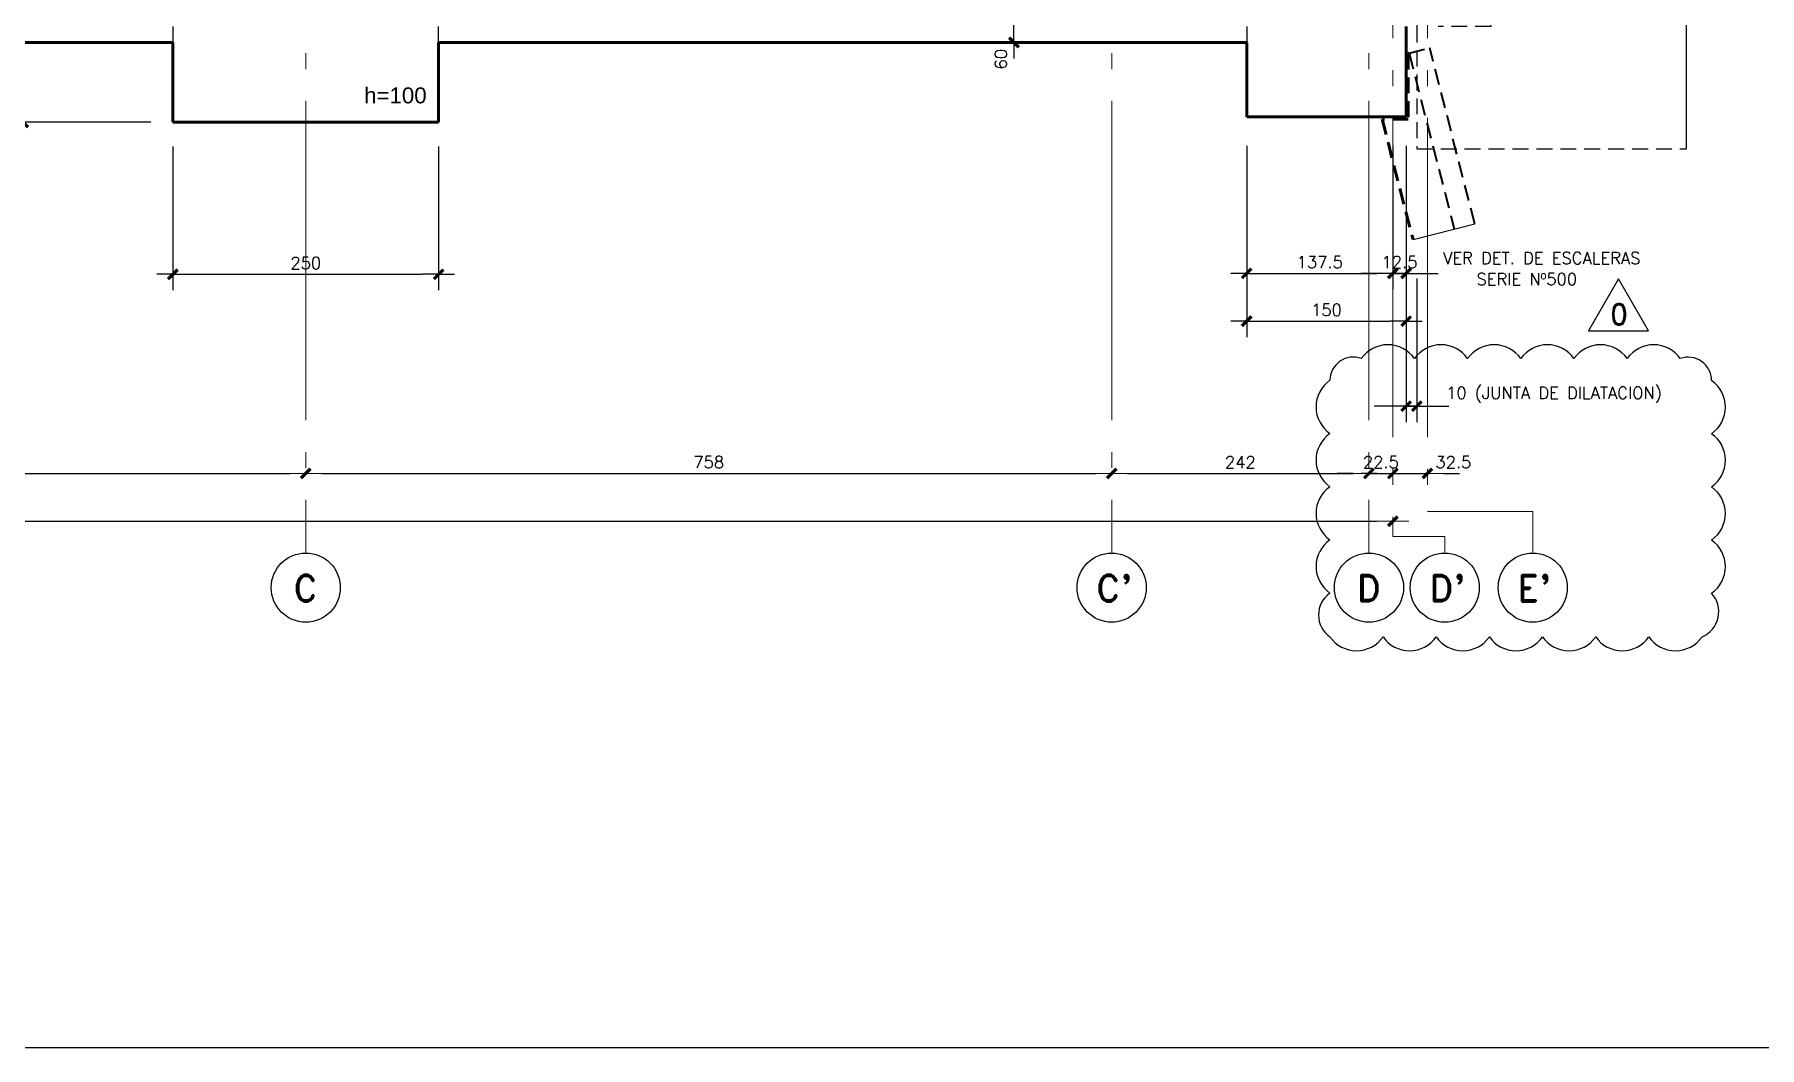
# Model space of a CAD drawing. Extents: x -58 to 5689, y 67 to 4123.
# Drawn here: x 2480 to 4103, y 68 to 1020 of the extents above; entities that cross this region are included whole.
import ezdxf
from ezdxf.enums import TextEntityAlignment as Align

# ---------------------------------------------------------------- set-up
doc = ezdxf.new("R2010")
doc.units = 0
doc.header["$LTSCALE"] = 30
doc.header["$MEASUREMENT"] = 0
for name, pattern in [('DASHED', [0.75, 0.5, -0.25]), ('EJES', [12.5, 10, -1, 0.5, -1]), ('RLE-PROYECCION', [35.719, 23.8125, -11.9065])]:
    doc.linetypes.add(name, pattern=pattern)
doc.layers.get('0').update_dxf_attribs({"linetype": 'CONTINUOUS'})
for name, color, linetype in [('RLA-BORDE DE LOSAS', 3, 'CONTINUOUS'), ('RLA-FORMATO', 7, 'CONTINUOUS'), ('RLE-COTAS1', 2, 'CONTINUOUS'), ('RLE-REVISION 0', 1, 'CONTINUOUS'), ('RLE-SEGMENTOS1', 2, 'DASHED')]:
    doc.layers.add(name, color=color, linetype=linetype)
for name, color, linetype, lineweight in [('RLE-COTAS', 2, 'CONTINUOUS', 9), ('RLE-EJE', 3, 'CONTINUOUS', 25), ('RLE-EJES', 1, 'EJES', 15), ('RLE-FUNDACION', 210, 'CONTINUOUS', 25), ('RLE-MURO', 170, 'CONTINUOUS', 25), ('RLE-PROYECCION', 2, 'RLE-PROYECCION', 15), ('RLE-TEXTO-1', 9, 'CONTINUOUS', 9), ('RLE-VIGA', 3, 'CONTINUOUS', 15)]:
    doc.layers.add(name, color=color, linetype=linetype, lineweight=lineweight)
doc.styles.add('Arial_3', font='arial.ttf', dxfattribs={"height": 15})
doc.styles.add('ROMAND', font='romand', dxfattribs={"height": 31.5})
doc.styles.add('ROMANS', font='romans.shx', dxfattribs={"height": 11.25})
doc.linetypes.add('ZIGZAG', pattern='A,0.0001,-0.2,[131,ltypeshp.shx,S=0.2,R=0,X=-0.2,Y=0],-0.4,[131,ltypeshp.shx,S=0.2,R=180,X=0.2,Y=0],-0.2', length=0.8001)
doc.dimstyles.new('ING-50', dxfattribs={"dimscale": 50, "dimtxt": 0.27, "dimasz": 0.3, "dimexe": 0, "dimexo": 0, "dimgap": 0.1, "dimtad": 1, "dimdec": 1, "dimzin": 12, "dimdsep": 46, "dimtxsty": 'ROMANS', "dimblk": 'TICK1', "dimblk1": 'TICK1', "dimblk2": 'TICK1', "dimcen": 0.09, "dimclrd": 2, "dimclre": 1, "dimclrt": 3, "dimadec": 0, "dimazin": 0, "dimtfac": 1, "dimtdec": 0, "dimtix": 1, "dimtmove": 2, "dimatfit": 3, "dimldrblk": 'TICK1', "dimfxl": 0, "dimfxlon": 1, "dimtolj": 1, "dimtzin": 0, "dimarcsym": 0})

# ---------------------------------------------------------------- blocks, each defined once
blk = doc.blocks.new('TICK1')
at = {"color": 2}
for points in [[(0, 0), (-1, 0)], [(0, 0), (1, 0)]]:
    blk.add_lwpolyline(points, dxfattribs=at)
at = {"color": 2, "const_width": 0.2}
blk.add_lwpolyline([(-0.3, -0.3), (0.3, 0.3)], dxfattribs=at)
blk = doc.blocks.new('*D57')
at = {"layer": 'RLE-COTAS', "color": 2, "lineweight": -2, "transparency": 16777216}
blk.add_line((625.2, 562.8), (3742.7, 562.8), dxfattribs=at)
at = {"layer": 'RLE-COTAS', "color": 2, "lineweight": -2, "transparency": 16777216, "xscale": 15, "yscale": 15, "zscale": 15, "rotation": 180}
blk.add_blockref('TICK1', (610.2, 562.8), dxfattribs=at)
at = {"layer": 'RLE-COTAS', "color": 2, "lineweight": -2, "transparency": 16777216, "xscale": 15, "yscale": 15, "zscale": 15}
blk.add_blockref('TICK1', (3757.7, 562.8), dxfattribs=at)
at = {"layer": 'RLE-COTAS', "color": 3, "transparency": 16777216, "insert": (2183.9, 573.4), "char_height": 11.25, "width": 61.027, "attachment_point": 5, "style": 'ROMANS'}
blk.add_mtext('\\A1;3147.5', dxfattribs=at)
blk = doc.blocks.new('*D74')
at = {"layer": 'RLE-COTAS', "color": 2, "lineweight": -2, "transparency": 16777216}
blk.add_line((1750.2, 607.8), (2720.2, 607.8), dxfattribs=at)
at = {"layer": 'RLE-COTAS', "color": 2, "lineweight": -2, "transparency": 16777216, "xscale": 15, "yscale": 15, "zscale": 15, "rotation": 180}
blk.add_blockref('TICK1', (1735.2, 607.8), dxfattribs=at)
at = {"layer": 'RLE-COTAS', "color": 2, "lineweight": -2, "transparency": 16777216, "xscale": 15, "yscale": 15, "zscale": 15}
blk.add_blockref('TICK1', (2735.2, 607.8), dxfattribs=at)
at = {"layer": 'RLE-COTAS', "color": 3, "transparency": 16777216, "insert": (2235.2, 618.4), "char_height": 11.25, "width": 44.301, "attachment_point": 5, "style": 'ROMANS'}
blk.add_mtext('\\A1;1000', dxfattribs=at)
blk = doc.blocks.new('*D75')
at = {"layer": 'RLE-COTAS', "color": 2, "lineweight": -2, "transparency": 16777216}
blk.add_line((2750.2, 607.8), (3478.2, 607.8), dxfattribs=at)
at = {"layer": 'RLE-COTAS', "color": 2, "lineweight": -2, "transparency": 16777216, "xscale": 15, "yscale": 15, "zscale": 15, "rotation": 180}
blk.add_blockref('TICK1', (2735.2, 607.8), dxfattribs=at)
at = {"layer": 'RLE-COTAS', "color": 2, "lineweight": -2, "transparency": 16777216, "xscale": 15, "yscale": 15, "zscale": 15}
blk.add_blockref('TICK1', (3493.2, 607.8), dxfattribs=at)
at = {"layer": 'RLE-COTAS', "color": 3, "transparency": 16777216, "insert": (3114.2, 618.4), "char_height": 11.25, "width": 33.226, "attachment_point": 5, "style": 'ROMANS'}
blk.add_mtext('\\A1;758', dxfattribs=at)
blk = doc.blocks.new('*D76')
at = {"layer": 'RLE-COTAS', "color": 2, "lineweight": -2, "transparency": 16777216}
blk.add_line((3508.2, 607.8), (3720.2, 607.8), dxfattribs=at)
at = {"layer": 'RLE-COTAS', "color": 2, "lineweight": -2, "transparency": 16777216, "xscale": 15, "yscale": 15, "zscale": 15, "rotation": 180}
blk.add_blockref('TICK1', (3493.2, 607.8), dxfattribs=at)
at = {"layer": 'RLE-COTAS', "color": 2, "lineweight": -2, "transparency": 16777216, "xscale": 15, "yscale": 15, "zscale": 15}
blk.add_blockref('TICK1', (3735.2, 607.8), dxfattribs=at)
at = {"layer": 'RLE-COTAS', "color": 3, "transparency": 16777216, "insert": (3614.2, 618.4), "char_height": 11.25, "width": 33.226, "attachment_point": 5, "style": 'ROMANS'}
blk.add_mtext('\\A1;242', dxfattribs=at)
blk = doc.blocks.new('*D77')
at = {"layer": 'RLE-COTAS', "color": 2, "lineweight": -2, "transparency": 16777216}
for p, q in [((3720.2, 607.8), (3705.2, 607.8)), ((3735.2, 607.8), (3757.7, 607.8)), ((3772.7, 607.8), (3787.7, 607.8))]:
    blk.add_line(p, q, dxfattribs=at)
at = {"layer": 'RLE-COTAS', "color": 2, "lineweight": -2, "transparency": 16777216, "xscale": 15, "yscale": 15, "zscale": 15}
blk.add_blockref('TICK1', (3735.2, 607.8), dxfattribs=at)
at = {"layer": 'RLE-COTAS', "color": 2, "lineweight": -2, "transparency": 16777216, "xscale": 15, "yscale": 15, "zscale": 15, "rotation": 180}
blk.add_blockref('TICK1', (3757.7, 607.8), dxfattribs=at)
at = {"layer": 'RLE-COTAS', "color": 3, "transparency": 16777216, "insert": (3746.4, 618.4), "char_height": 11.25, "width": 38.877, "attachment_point": 5, "style": 'ROMANS'}
blk.add_mtext('\\A1;22.5', dxfattribs=at)
blk = doc.blocks.new('*D32')
at = {"layer": 'RLE-COTAS1', "color": 1, "lineweight": -2, "transparency": 16777216}
for p, q in [((3620.2, 915.9), (3620.2, 780.9)), ((3757.7, 915.9), (3757.7, 780.9))]:
    blk.add_line(p, q, dxfattribs=at)
at = {"layer": 'RLE-COTAS1', "color": 2, "lineweight": -2, "transparency": 16777216}
blk.add_line((3635.2, 795.9), (3742.7, 795.9), dxfattribs=at)
at = {"layer": 'RLE-COTAS1', "color": 2, "lineweight": -2, "transparency": 16777216, "xscale": 15, "yscale": 15, "zscale": 15, "rotation": 180}
blk.add_blockref('TICK1', (3620.2, 795.9), dxfattribs=at)
at = {"layer": 'RLE-COTAS1', "color": 2, "lineweight": -2, "transparency": 16777216, "xscale": 15, "yscale": 15, "zscale": 15}
blk.add_blockref('TICK1', (3757.7, 795.9), dxfattribs=at)
at = {"layer": 'RLE-COTAS1', "color": 3, "transparency": 16777216, "insert": (3688.9, 806.5), "char_height": 11.25, "width": 52.033, "attachment_point": 5, "style": 'ROMANS'}
blk.add_mtext('\\A1;137.5', dxfattribs=at)
blk = doc.blocks.new('*D33')
at = {"layer": 'RLE-COTAS1', "color": 1, "lineweight": -2, "transparency": 16777216}
for p, q in [((3757.7, 915.9), (3757.7, 780.9)), ((3770.2, 915.9), (3770.2, 780.9))]:
    blk.add_line(p, q, dxfattribs=at)
at = {"layer": 'RLE-COTAS1', "color": 2, "lineweight": -2, "transparency": 16777216}
for p, q in [((3742.7, 795.9), (3727.7, 795.9)), ((3757.7, 795.9), (3770.2, 795.9)), ((3785.2, 795.9), (3800.2, 795.9))]:
    blk.add_line(p, q, dxfattribs=at)
at = {"layer": 'RLE-COTAS1', "color": 2, "lineweight": -2, "transparency": 16777216, "xscale": 15, "yscale": 15, "zscale": 15}
blk.add_blockref('TICK1', (3757.7, 795.9), dxfattribs=at)
at = {"layer": 'RLE-COTAS1', "color": 2, "lineweight": -2, "transparency": 16777216, "xscale": 15, "yscale": 15, "zscale": 15, "rotation": 180}
blk.add_blockref('TICK1', (3770.2, 795.9), dxfattribs=at)
at = {"layer": 'RLE-COTAS1', "color": 3, "transparency": 16777216, "insert": (3763.9, 806.5), "char_height": 11.25, "width": 40.496, "attachment_point": 5, "style": 'ROMANS'}
blk.add_mtext('\\A1;12.5', dxfattribs=at)
blk = doc.blocks.new('*D34')
at = {"layer": 'RLE-COTAS1', "color": 1, "lineweight": -2, "transparency": 16777216}
for p, q in [((3620.2, 870.9), (3620.2, 735.9)), ((3770.2, 870.9), (3770.2, 735.9))]:
    blk.add_line(p, q, dxfattribs=at)
at = {"layer": 'RLE-COTAS1', "color": 2, "lineweight": -2, "transparency": 16777216}
blk.add_line((3635.2, 750.9), (3755.2, 750.9), dxfattribs=at)
at = {"layer": 'RLE-COTAS1', "color": 2, "lineweight": -2, "transparency": 16777216, "xscale": 15, "yscale": 15, "zscale": 15, "rotation": 180}
blk.add_blockref('TICK1', (3620.2, 750.9), dxfattribs=at)
at = {"layer": 'RLE-COTAS1', "color": 2, "lineweight": -2, "transparency": 16777216, "xscale": 15, "yscale": 15, "zscale": 15}
blk.add_blockref('TICK1', (3770.2, 750.9), dxfattribs=at)
at = {"layer": 'RLE-COTAS1', "color": 3, "transparency": 16777216, "insert": (3695.2, 761.5), "char_height": 11.25, "width": 34.61, "attachment_point": 5, "style": 'ROMANS'}
blk.add_mtext('\\A1;150', dxfattribs=at)
blk = doc.blocks.new('*D35')
at = {"layer": 'RLE-COTAS1', "color": 1, "lineweight": -2, "transparency": 16777216}
for p, q in [((2610.2, 915), (2610.2, 780)), ((2860.2, 915), (2860.2, 780))]:
    blk.add_line(p, q, dxfattribs=at)
at = {"layer": 'RLE-COTAS1', "color": 2, "lineweight": -2, "transparency": 16777216}
blk.add_line((2625.2, 795), (2845.2, 795), dxfattribs=at)
at = {"layer": 'RLE-COTAS1', "color": 2, "lineweight": -2, "transparency": 16777216, "xscale": 15, "yscale": 15, "zscale": 15, "rotation": 180}
blk.add_blockref('TICK1', (2610.2, 795), dxfattribs=at)
at = {"layer": 'RLE-COTAS1', "color": 2, "lineweight": -2, "transparency": 16777216, "xscale": 15, "yscale": 15, "zscale": 15}
blk.add_blockref('TICK1', (2860.2, 795), dxfattribs=at)
at = {"layer": 'RLE-COTAS1', "color": 3, "transparency": 16777216, "insert": (2735.2, 805.6), "char_height": 11.25, "width": 34.61, "attachment_point": 5, "style": 'ROMANS'}
blk.add_mtext('\\A1;250', dxfattribs=at)
blk = doc.blocks.new('*D36')
at = {"layer": 'RLE-COTAS1', "color": 1, "lineweight": -2, "transparency": 16777216}
for p, q in [((2589.4, 1187.9), (2454.4, 1187.9)), ((2589.4, 937.9), (2454.4, 937.9))]:
    blk.add_line(p, q, dxfattribs=at)
at = {"layer": 'RLE-COTAS1', "color": 2, "lineweight": -2, "transparency": 16777216}
blk.add_line((2469.4, 952.9), (2469.4, 1172.9), dxfattribs=at)
at = {"layer": 'RLE-COTAS1', "color": 2, "lineweight": -2, "transparency": 16777216, "xscale": 15, "yscale": 15, "zscale": 15}
for p, rotation in [((2469.4, 1187.9), 90), ((2469.4, 937.9), 270)]:
    blk.add_blockref('TICK1', p, dxfattribs=dict(at, rotation=rotation))
at = {"layer": 'RLE-COTAS1', "color": 3, "transparency": 16777216, "insert": (2458.7, 1062.9), "char_height": 11.25, "width": 34.61, "attachment_point": 5, "rotation": 90, "style": 'ROMANS'}
blk.add_mtext('\\A1;250', dxfattribs=at)
blk = doc.blocks.new('*D50')
at = {"layer": 'RLE-COTAS1', "color": 1, "lineweight": -2, "transparency": 16777216}
for p, q in [((3281.3, 1072.9), (3416.3, 1072.9)), ((3281.3, 1012.9), (3416.3, 1012.9))]:
    blk.add_line(p, q, dxfattribs=at)
at = {"layer": 'RLE-COTAS1', "color": 2, "lineweight": -2, "transparency": 16777216}
blk.add_line((3401.3, 1027.9), (3401.3, 1057.9), dxfattribs=at)
at = {"layer": 'RLE-COTAS1', "color": 2, "lineweight": -2, "transparency": 16777216, "xscale": 15, "yscale": 15, "zscale": 15}
for p, rotation in [((3401.3, 1072.9), 90), ((3401.3, 1012.9), 270)]:
    blk.add_blockref('TICK1', p, dxfattribs=dict(at, rotation=rotation))
at = {"layer": 'RLE-COTAS1', "color": 3, "transparency": 16777216, "insert": (3383.4, 987.6), "char_height": 11.25, "width": 23.074, "attachment_point": 1, "rotation": 90, "line_spacing_factor": 0.941778, "style": 'ROMANS'}
blk.add_mtext('\\A1;60', dxfattribs=at)
blk = doc.blocks.new('A$C6546491A')
at = {"layer": 'RLA-BORDE DE LOSAS', "color": 1, "linetype": 'ZIGZAG'}
blk.add_line((253.5, -2662.5), (253.5, 0), dxfattribs=at)
at = {"layer": 'RLE-FUNDACION', "color": 1, "linetype": 'DASHED'}
for p, q in [((253.5, 0), (0, 0)), ((0, 0), (0, -20)), ((20, -60), (253.5, -60)), ((60, -757.5), (60, -60)), ((253.5, -757.5), (60, -757.5)), ((200, -1187.5), (200, -1037.5)), ((200, -1037.5), (253.5, -1037.5)), ((200, -1187.5), (253.5, -1187.5)), ((200, -2024), (200, -1912.5)), ((200, -1912.5), (253.5, -1912.5)), ((253.5, -2024), (200, -2024)), ((0, -2547.5), (0, -2662.5)), ((0, -2662.5), (253.5, -2662.5))]:
    blk.add_line(p, q, dxfattribs=at)
at = {"layer": 'RLE-MURO', "color": 1, "linetype": 'DASHED'}
for p, q in [((0, -20), (0, -1602.5)), ((253.5, -22.5), (0, -22.5)), ((20, -832.5), (20, -42.5)), ((20, -42.5), (253.5, -42.5)), ((253.5, -832.5), (20, -832.5)), ((0, -852.5), (253.5, -852.5)), ((253.5, -862.5), (0, -862.5)), ((70, -862.5), (70, -882.5)), ((70, -862.5), (70, -862.5)), ((70, -932.5), (70, -882.5)), ((70, -882.5), (253.5, -882.5)), ((20, -932.5), (0, -932.5)), ((20, -932.5), (70, -932.5)), ((20, -1602.5), (20, -932.5)), ((0, -1602.5), (20, -1602.5)), ((70, -1752.5), (0, -1752.5)), ((0, -1752.5), (20, -1752.5)), ((0, -1752.5), (0, -1822.5)), ((70, -1822.5), (70, -1752.5)), ((0, -1822.5), (0, -2477.5)), ((0, -1822.5), (0, -2477.5)), ((20, -1822.5), (70, -1822.5)), ((20, -2477.5), (20, -1822.5)), ((70, -1822.5), (70, -1822.5)), ((0, -2477.5), (20, -2477.5)), ((0, -2477.5), (0, -2547.5)), ((70, -2477.5), (20, -2477.5)), ((70, -2517.5), (70, -2477.5)), ((70, -2547.5), (70, -2517.5)), ((70, -2547.5), (20, -2547.5))]:
    blk.add_line(p, q, dxfattribs=at)
at = {"layer": 'RLE-PROYECCION', "color": 1, "linetype": 'DASHED'}
for p, q in [((20, -60), (0, -60)), ((20, -120), (60, -120)), ((0, -220), (60, -220)), ((0, -220), (60, -220)), ((60, -757.5), (0, -757.5))]:
    blk.add_line(p, q, dxfattribs=at)
at = {"layer": 'RLE-VIGA', "color": 1, "linetype": 'DASHED'}
for p, q in [((20, -1497.5), (253.5, -1497.5)), ((253.5, -1517.5), (20, -1517.5)), ((0, -1602.5), (0, -1752.5)), ((20, -1602.5), (20, -1752.5)), ((70, -1802.5), (253.5, -1802.5)), ((253.5, -1822.5), (70, -1822.5))]:
    blk.add_line(p, q, dxfattribs=at)
blk = doc.blocks.new('*D136')
at = {"layer": 'RLE-COTAS', "color": 2, "lineweight": -2, "transparency": 16777216}
for p, q in [((3742.7, 607.8), (3727.7, 607.8)), ((3757.7, 607.8), (3790.2, 607.8)), ((3805.2, 607.8), (3820.2, 607.8))]:
    blk.add_line(p, q, dxfattribs=at)
at = {"layer": 'RLE-COTAS', "color": 2, "lineweight": -2, "transparency": 16777216, "xscale": 15, "yscale": 15, "zscale": 15}
blk.add_blockref('TICK1', (3757.7, 607.8), dxfattribs=at)
at = {"layer": 'RLE-COTAS', "color": 2, "lineweight": -2, "transparency": 16777216, "xscale": 15, "yscale": 15, "zscale": 15, "rotation": 180}
blk.add_blockref('TICK1', (3790.2, 607.8), dxfattribs=at)
at = {"layer": 'RLE-COTAS', "color": 3, "transparency": 16777216, "insert": (3814.6, 618.4), "char_height": 11.25, "attachment_point": 5, "style": 'ROMANS'}
blk.add_mtext('\\A1;32.5', dxfattribs=at)
blk = doc.blocks.new('*D137')
at = {"layer": 'RLE-COTAS1', "color": 1, "lineweight": -2, "transparency": 16777216}
for p, q in [((3770.2, 791), (3770.2, 656)), ((3780.2, 791), (3780.2, 656))]:
    blk.add_line(p, q, dxfattribs=at)
at = {"layer": 'RLE-COTAS1', "color": 2, "lineweight": -2, "transparency": 16777216}
for p, q in [((3755.2, 671), (3740.2, 671)), ((3770.2, 671), (3780.2, 671)), ((3795.2, 671), (3810.2, 671))]:
    blk.add_line(p, q, dxfattribs=at)
at = {"layer": 'RLE-COTAS1', "color": 2, "lineweight": -2, "transparency": 16777216, "xscale": 15, "yscale": 15, "zscale": 15}
blk.add_blockref('TICK1', (3770.2, 671), dxfattribs=at)
at = {"layer": 'RLE-COTAS1', "color": 2, "lineweight": -2, "transparency": 16777216, "xscale": 15, "yscale": 15, "zscale": 15, "rotation": 180}
blk.add_blockref('TICK1', (3780.2, 671), dxfattribs=at)
at = {"layer": 'RLE-COTAS1', "color": 3, "transparency": 16777216, "insert": (3909.2, 681.6), "char_height": 11.25, "attachment_point": 5, "style": 'ROMANS'}
blk.add_mtext('\\A1;10 (JUNTA DE DILATACION)', dxfattribs=at)
blk = doc.blocks.new('rev-1')
at = {"color": 3}
blk.add_lwpolyline([(-0.1, 31.3), (-28.3, -17.5), (28, -17.5), (-0.1, 31.3)], dxfattribs=at)
at = {"color": 5, "linetype": 'Continuous', "style": 'ROMAND'}
blk.add_attdef('1', text='', height=20, dxfattribs=at).set_placement((0.4, -12), align=Align.CENTER)

msp = doc.modelspace()

# ---------------------------------------------------------------- linework, layer by layer
at = {"layer": 'RLA-BORDE DE LOSAS', "color": 1, "linetype": 'ZIGZAG'}
msp.add_line((3776.649, 827.583), (3834.762, 842.513), dxfattribs=at)
at = {"layer": 'RLA-FORMATO', "color": 6, "linetype": 'Continuous'}
msp.add_lwpolyline([(-58.1, 4123.098), (-58.1, 68.098), (5686.9, 68.098), (5686.9, 4123.098)], close=True, dxfattribs=at)
at = {"layer": 'RLE-EJE'}
for centre in [(2735.199, 500.433), (3493.199, 500.433), (3735.199, 500.433), (3806.45, 500.433), (3889.254, 500.433)]:
    msp.add_circle(centre, 32.5, dxfattribs=at)
at = {"layer": 'RLE-EJES', "linetype": 'EJES', "lineweight": 9}
for p, q in [((2735.199, 3207.933), (2735.199, 532.933)), ((3493.199, 3207.933), (3493.199, 532.933)), ((3735.199, 3207.933), (3735.199, 532.933)), ((3757.699, 3191.963), (3757.699, 548.583)), ((3790.199, 3191.963), (3790.199, 572.115)), ((3790.199, 572.115), (3889.254, 572.115)), ((3889.254, 572.115), (3889.254, 532.933)), ((3757.699, 548.583), (3806.45, 548.583)), ((3806.45, 548.583), (3806.45, 532.933))]:
    msp.add_line(p, q, dxfattribs=at)
at = {"layer": 'RLE-FUNDACION', "lineweight": 50}
for p, q in [((3770.199, 942.933), (3770.199, 1027.933)), ((1860.199, 1012.933), (2610.199, 1012.933)), ((2610.199, 1012.933), (2610.199, 937.933)), ((2860.199, 937.933), (2860.199, 1012.933)), ((2860.199, 1012.933), (3620.199, 1012.933)), ((3620.199, 1012.933), (3620.199, 942.933)), ((3772.199, 1002.64), (3772.924, 1002.826)), ((3620.199, 942.933), (3770.199, 942.933)), ((2610.199, 937.933), (2860.199, 937.933))]:
    msp.add_line(p, q, dxfattribs=at)
at = {"layer": 'RLE-FUNDACION', "color": 1, "linetype": 'DASHED', "lineweight": 50}
for p, q in [((3772.199, 1002.64), (3772.199, 940.933)), ((3772.199, 940.933), (3747.527, 940.933)), ((3747.527, 940.933), (3776.649, 827.583))]:
    msp.add_line(p, q, dxfattribs=at)
at = {"layer": 'RLE-REVISION 0'}
msp.add_lwpolyline([(3698.44, 454.109, 0.52056705), (3748.44, 454.109, 0.52056705), (3798.44, 454.109, 0.52056705), (3848.44, 454.109, 0.52056705), (3898.44, 454.109, 0.52056705), (3948.44, 454.109, 0.52056705), (3998.44, 454.109, 0.52056705), (4048.44, 454.109, 0.52056705), (4057.404, 495.144, 0.52056705), (4057.404, 545.144, 0.52056705), (4057.404, 595.144, 0.52056705), (4057.404, 645.144, 0.52056705), (4057.404, 695.144, 0.52056705), (4028.013, 715.753, 0.52056705), (3978.013, 715.753, 0.52056705), (3928.013, 715.753, 0.52056705), (3878.013, 715.753, 0.52056705), (3828.013, 715.753, 0.52056705), (3778.013, 715.753, 0.52056705), (3728.013, 715.753, 0.52056705), (3698.44, 695.326, 0.52056705), (3698.44, 645.326, 0.52056705), (3698.44, 595.326, 0.52056705), (3698.44, 545.326, 0.52056705), (3698.44, 495.326, 0.52056705)], format="xyb", close=True, dxfattribs=at)
at = {"layer": 'RLE-SEGMENTOS1', "lineweight": 25}
for p, q in [((2610.199, 1072.933), (2610.199, 1012.933)), ((2860.199, 1012.933), (2860.199, 1072.933)), ((3620.199, 1072.933), (3620.199, 1012.933))]:
    msp.add_line(p, q, dxfattribs=at)
at = {"layer": 'RLE-VIGA', "color": 1, "linetype": 'DASHED', "lineweight": 35}
for p, q in [((3772.924, 1002.826), (3792.295, 1007.803)), ((3834.762, 842.513), (3792.295, 1007.803)), ((3772.924, 1002.826), (3815.391, 837.537))]:
    msp.add_line(p, q, dxfattribs=at)

# ---------------------------------------------------------------- block references
msp.add_blockref('A$C6546491A', (3780.199, 3575.433))
at = {"layer": 'RLE-REVISION 0'}
msp.add_blockref('rev-1', (3970.015, 759.38), dxfattribs=at).add_auto_attribs({'1': '0'})

# ---------------------------------------------------------------- texts
at = {"layer": 'RLE-EJE', "color": 5, "lineweight": 9, "char_height": 25, "width": 1, "attachment_point": 1, "style": 'ROMAND'}
for s, insert in [('C', (2723.631, 512.319)), ("C'", (3478.655, 512.319)), ('D', (3723.63, 512.319)), ("D'", (3791.906, 512.319)), ("E'", (3874.71, 512.319))]:
    msp.add_mtext(s, dxfattribs=dict(at, insert=insert))
at = {"layer": 'RLE-TEXTO-1'}
for s, insert, char_height, width, attachment_point, style in [('h=100', (2790.066, 970.722), 15, 72.55272, 1, 'Arial_3'), ('VER DET. DE ESCALERAS ', (3897.707, 810.306), 11.25, 268.96616, 5, 'ROMANS'), ('SERIE Nº500', (3883.643, 790.462), 11.25, 127.06747, 5, 'ROMANS')]:
    msp.add_mtext(s, dxfattribs=dict(at, insert=insert, char_height=char_height, width=width, attachment_point=attachment_point, style=style))

# ---------------------------------------------------------------- dimensions: what is measured, and where the dimension line sits
at = {"layer": 'RLE-COTAS'}
dim = msp.add_linear_dim(base=(3790.199, 607.767), p1=(3757.699, 642.023), p2=(3790.199, 642.023), dimstyle='ING-50', dxfattribs=at)
dim.commit()
dim.dimension.update_dxf_attribs({"geometry": '*D136', "text_midpoint": (3814.616, 618.392), "dimtype": 160})
for base, p1, p2, picture, middle in [((2735.199, 607.767), (1735.199, 612.767), (2735.199, 612.767), '*D74', (2235.199, 618.392)), ((3493.199, 607.767), (2735.199, 612.767), (3493.199, 612.767), '*D75', (3114.199, 618.392)), ((3735.199, 607.767), (3493.199, 612.767), (3735.199, 612.767), '*D76', (3614.199, 618.392)), ((3757.699, 607.767), (3735.199, 612.767), (3757.699, 612.767), '*D77', (3746.449, 618.392)), ((3757.699, 562.767), (610.199, 567.767), (3757.699, 567.767), '*D57', (2183.949, 573.392))]:
    dim = msp.add_linear_dim(base=base, p1=p1, p2=p2, dimstyle='ING-50', override={"dimexe": 0, "dimexo": 0, "dimdec": 1, "dimfxl": 0, "dimfxlon": 1}, dxfattribs=at)
    dim.commit()
    dim.dimension.update_dxf_attribs({"geometry": picture, "text_midpoint": middle})
at = {"layer": 'RLE-COTAS1'}
dim = msp.add_linear_dim(base=(2469.352, 1187.933), p1=(2594.352, 937.933), p2=(2594.352, 1187.933), angle=90, dimstyle='ING-50', override={"dimexe": 0.3, "dimexo": 0, "dimdec": 1, "dimfxl": 2.4, "dimfxlon": 1}, dxfattribs=at)
dim.commit()
dim.dimension.update_dxf_attribs({"geometry": '*D36', "text_midpoint": (2458.727, 1062.933)})
dim = msp.add_linear_dim(base=(3401.296, 1072.933), p1=(3276.296, 1012.933), p2=(3276.296, 1072.933), angle=90, dimstyle='ING-50', override={"dimexe": 0.3, "dimexo": 0, "dimdec": 1, "dimfxl": 2.4, "dimfxlon": 1}, dxfattribs=at)
dim.commit()
dim.dimension.update_dxf_attribs({"geometry": '*D50', "text_midpoint": (3390.901, 999.158), "dimtype": 160, "text_rotation": 90})
dim = msp.add_linear_dim(base=(3780.199, 670.974), p1=(3770.199, 1091.363), p2=(3780.199, 1091.363), text='<> (JUNTA DE DILATACION)', dimstyle='ING-50', override={"dimexe": 0.3, "dimfxl": 2.4}, dxfattribs=at)
dim.commit()
dim.dimension.update_dxf_attribs({"geometry": '*D137', "text_midpoint": (3909.176, 681.599), "dimtype": 160})
for base, p1, p2, picture, middle in [((2860.199, 794.954), (2610.199, 919.954), (2860.199, 919.954), '*D35', (2735.199, 805.579)), ((3757.699, 795.877), (3620.199, 920.877), (3757.699, 920.877), '*D32', (3688.949, 806.502)), ((3770.199, 795.877), (3757.699, 920.877), (3770.199, 920.877), '*D33', (3763.949, 806.502)), ((3770.199, 750.877), (3620.199, 875.877), (3770.199, 875.877), '*D34', (3695.199, 761.502))]:
    dim = msp.add_linear_dim(base=base, p1=p1, p2=p2, dimstyle='ING-50', override={"dimexe": 0.3, "dimexo": 0, "dimdec": 1, "dimfxl": 2.4, "dimfxlon": 1}, dxfattribs=at)
    dim.commit()
    dim.dimension.update_dxf_attribs({"geometry": picture, "text_midpoint": middle})

doc.saveas('drawing.dxf')
